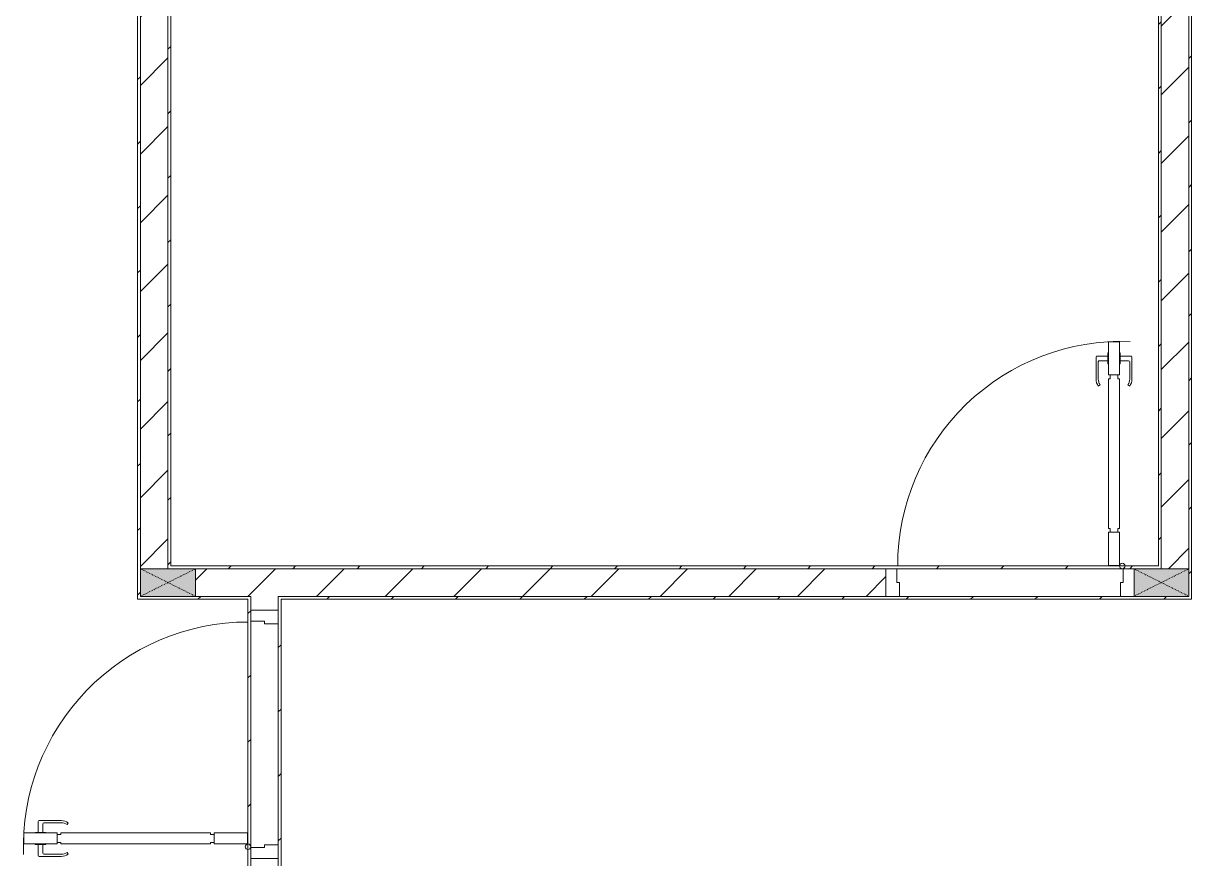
# Model space of a CAD drawing. Header units: millimetres. Extents: x 5359 to 218750, y -16347 to 109893.
# Drawn here: x 61829 to 66063, y 40287 to 43312 of the extents above; entities that cross this region are included whole.
import ezdxf

# ---------------------------------------------------------------- set-up
doc = ezdxf.new("R2010")
doc.units = ezdxf.units.MM
doc.linetypes.add('Dash', pattern=[6, 3, -3])
for name, color, linetype, lineweight in [('0-1', 7, 'Continuous', 5), ('A-DETL-GENF-1', 9, 'Continuous', 9), ('A-DOOR-1', 9, 'Continuous', 9), ('A-WALL-1', 53, 'Continuous', 18), ('A-WALL-PATT-1', 10, 'Continuous', 9), ('A-WALL-PATT-2', 9, 'Continuous', 9), ('I-WALL-1', 53, 'Continuous', 18), ('S-COLS-2', 53, 'Continuous', 18), ('S-COLS-3', 9, 'Continuous', 9), ('S-COLS-HDLN-1', 9, 'Dash', 9)]:
    doc.layers.add(name, color=color, linetype=linetype, lineweight=lineweight)
pattern_1 = [(45, (0, 0), (-116.67262, 116.67262), [])]
pattern_2 = [(45, (0, 0), (-124.4508, 124.4508), [])]

# ---------------------------------------------------------------- blocks, each defined once
blk = doc.blocks.new('DOOR_CW_01 CANH MO-PANEL KINH - DIW_01-900x2200-CỬA GỖ VÂN LAMINATE-553375-TKCS_MB ĐỊNH VỊ CỔNG-HÀNG RÀO')
at = {"layer": 'A-DETL-GENF-1'}
for p, q in [((-397, -182), (-397, -62)), ((-397, -62), (-357, -62)), ((-357, -62), (-357, -182)), ((-357, -182), (-397, -182)), ((-397, -196), (-391, -196)), ((-397, -738), (-397, -196)), ((-391, -196), (-391, -182)), ((-391, -182), (-363, -182)), ((-363, -182), (-363, -196)), ((-357, -196), (-363, -196)), ((-357, -196), (-357, -738)), ((-433.9, -711.2), (-427.3, -715.8)), ((-320.1, -711.2), (-326.7, -715.8)), ((-442, -737), (-442, -816.5)), ((-434, -799.5), (-434, -737)), ((-397, -738), (-391, -738)), ((-357, -752), (-397, -752)), ((-397, -752), (-397, -872)), ((-391, -752), (-391, -738)), ((-363, -752), (-391, -752)), ((-357, -738), (-363, -738)), ((-363, -738), (-363, -752)), ((-357, -872), (-357, -752)), ((-320, -799.5), (-320, -737)), ((-312, -737), (-312, -816.5)), ((-399, -803.5), (-430, -803.5)), ((-399, -792.2), (-399, -831.8)), ((-397, -792.2), (-399, -792.2)), ((-397, -792.2), (-397, -831.8)), ((-357, -792.2), (-357, -831.8)), ((-357, -792.2), (-355, -792.2)), ((-355, -792.2), (-355, -831.8)), ((-355, -803.5), (-324, -803.5)), ((-399, -820.5), (-438, -820.5)), ((-399, -831.8), (-397, -831.8)), ((-355, -831.8), (-357, -831.8)), ((-355, -820.5), (-316, -820.5)), ((-397, -872), (-357, -872))]:
    blk.add_line(p, q, dxfattribs=at)
blk.add_circle((-407, -60), 10, dxfattribs=at)
for centre, radius, start, end in [((-407, -60), 814, 268, 0), ((-397, -737), 45, 145, 180), ((-397, -737), 37, 145, 180), ((-357, -737), 37, 0, 35), ((-357, -737), 45, 360, 35), ((-430, -799.5), 4, 180, 270), ((-324, -799.5), 4, 270, 0), ((-438, -816.5), 4, 180, 270), ((-316, -816.5), 4, 270, 0)]:
    blk.add_arc(centre, radius, start, end, dxfattribs=at)
at = {"layer": 'A-DOOR-1'}
for p, q in [((-450, -50), (-450, 50)), ((-450, 50), (-400, 50)), ((-400, 50), (-400, 0)), ((400, 0), (400, 50)), ((400, 50), (450, 50)), ((450, 50), (450, -50)), ((-410, 0), (-410, -50)), ((-400, 0), (-410, 0)), ((410, 0), (400, 0)), ((410, -50), (410, 0)), ((-410, -50), (-450, -50)), ((-407, -50), (-382, -50)), ((450, -50), (410, -50))]:
    blk.add_line(p, q, dxfattribs=at)
blk = doc.blocks.new('G1_SOF - BO TRU - 100x200-746114-TKCS_MB ĐỊNH VỊ CỔNG-HÀNG RÀO')
at = {"layer": 'S-COLS-3'}
blk.add_hatch(color=256, dxfattribs=at).paths.add_polyline_path([(-50, -98.4), (50, -98.4), (50, 100), (-50, 100)])
at = {"layer": 'S-COLS-2'}
for p, q in [((-50, 100), (50, 100)), ((-50, -98.4), (-50, 100)), ((50, 100), (50, -98.4))]:
    blk.add_line(p, q, dxfattribs=at)
at = {"layer": 'S-COLS-HDLN-1'}
for p, q in [((50, -100), (-50, 100)), ((-50, -100), (50, 100))]:
    blk.add_line(p, q, dxfattribs=at)
blk = doc.blocks.new('G1_SOF - BO TRU - 100x200-V26-TKCS_MB ĐỊNH VỊ CỔNG-HÀNG RÀO')
at = {"layer": 'S-COLS-3'}
blk.add_hatch(color=256, dxfattribs=at).paths.add_polyline_path([(-50, -100), (50, -100), (50, 100), (-50, 100)])
at = {"layer": 'S-COLS-2'}
for p, q in [((-50, 100), (50, 100)), ((-50, -100), (-50, 100)), ((50, 100), (50, -100)), ((50, -100), (-50, -100))]:
    blk.add_line(p, q, dxfattribs=at)
at = {"layer": 'S-COLS-HDLN-1'}
for p, q in [((50, -100), (-50, 100)), ((-50, -100), (50, 100))]:
    blk.add_line(p, q, dxfattribs=at)
blk = doc.blocks.new('DOOR_CW_01 CANH MO-PANEL KINH - DIG_01-900x2200-CỬA NHÔM KÍNH-400868-TKCS_MB ĐỊNH VỊ CỔNG-HÀNG RÀO')
at = {"layer": 'A-DETL-GENF-1'}
for p, q in [((-397, 872), (-357, 872)), ((-397, 752), (-397, 872)), ((-357, 872), (-357, 752)), ((-442, 737), (-442, 816.5)), ((-399, 820.5), (-438, 820.5)), ((-399, 831.8), (-397, 831.8)), ((-399, 792.2), (-399, 831.8)), ((-397, 792.2), (-397, 831.8)), ((-357, 792.2), (-357, 831.8)), ((-355, 831.8), (-357, 831.8)), ((-355, 792.2), (-355, 831.8)), ((-355, 820.5), (-316, 820.5)), ((-312, 737), (-312, 816.5)), ((-434, 799.5), (-434, 737)), ((-399, 803.5), (-430, 803.5)), ((-397, 792.2), (-399, 792.2)), ((-357, 792.2), (-355, 792.2)), ((-355, 803.5), (-324, 803.5)), ((-320, 799.5), (-320, 737)), ((-357, 752), (-397, 752)), ((-397, 738), (-391, 738)), ((-397, 738), (-397, 196)), ((-363, 752), (-391, 752)), ((-391, 752), (-391, 738)), ((-363, 738), (-363, 752)), ((-357, 738), (-363, 738)), ((-357, 196), (-357, 738)), ((-433.9, 711.2), (-427.3, 715.8)), ((-320.1, 711.2), (-326.7, 715.8)), ((-397, 196), (-391, 196)), ((-357, 182), (-397, 182)), ((-397, 182), (-397, 62)), ((-391, 196), (-391, 182)), ((-391, 182), (-363, 182)), ((-357, 196), (-363, 196)), ((-363, 182), (-363, 196)), ((-357, 62), (-357, 182)), ((-397, 62), (-357, 62))]:
    blk.add_line(p, q, dxfattribs=at)
blk.add_circle((-407, 60), 10, dxfattribs=at)
for centre, radius, start, end in [((-407, 60), 814, 360, 92), ((-438, 816.5), 4, 90, 180), ((-316, 816.5), 4, 0, 90), ((-430, 799.5), 4, 90, 180), ((-324, 799.5), 4, 360, 90), ((-397, 737), 45, 180, 215), ((-397, 737), 37, 180, 215), ((-357, 737), 37, 325, 0), ((-357, 737), 45, 325, 0)]:
    blk.add_arc(centre, radius, start, end, dxfattribs=at)
at = {"layer": 'A-DOOR-1'}
for p, q in [((-410, 50), (-450, 50)), ((-450, 50), (-450, -50)), ((-410, 0), (-410, 50)), ((-407, 50), (-382, 50)), ((450, 50), (410, 50)), ((410, 50), (410, 0)), ((450, -50), (450, 50)), ((-400, 0), (-410, 0)), ((-400, -50), (-400, 0)), ((410, 0), (400, 0)), ((400, 0), (400, -50)), ((-450, -50), (-400, -50)), ((400, -50), (450, -50))]:
    blk.add_line(p, q, dxfattribs=at)
blk = doc.blocks.new('NCV_TKTC_TANG 1_rvt-1-TKCS_MB ĐỊNH VỊ CỔNG-HÀNG RÀO')
at = {"layer": 'A-WALL-PATT-1'}
h = blk.add_hatch(dxfattribs=at)
h.set_pattern_fill('FP_2', color=256, style=0, pattern_type=2)
h.set_pattern_definition(pattern_2)
h.paths.add_polyline_path([(62352.6, 41336.9), (62352.6, 44336.9), (62252.6, 44336.9), (62252.6, 41336.9)])
h = blk.add_hatch(dxfattribs=at)
h.set_pattern_fill('FP_2', color=256, style=0, pattern_type=2)
h.set_pattern_definition(pattern_2)
h.paths.add_polyline_path([(66052.6, 41336.9), (66052.6, 44336.9), (65952.6, 44336.9), (65952.6, 41336.9)])
h = blk.add_hatch(dxfattribs=at)
h.set_pattern_fill('FP_2', color=256, style=0, pattern_type=2)
h.set_pattern_definition(pattern_2)
h.paths.add_polyline_path([(62452.6, 41236.9), (64954.2, 41236.9), (64954.2, 41336.9), (62452.6, 41336.9), (62452.6, 41303.6)])
at = {"layer": 'A-WALL-PATT-2'}
h = blk.add_hatch(dxfattribs=at)
h.set_pattern_fill('FP_3', color=256, style=0, pattern_type=2)
h.set_pattern_definition(pattern_1)
h.paths.add_polyline_path([(62352.6, 41336.9), (62362.6, 41336.9), (62362.6, 44336.9), (62352.6, 44336.9), (62352.6, 42827.8)])
h = blk.add_hatch(dxfattribs=at)
h.set_pattern_fill('FP_3', color=256, style=0, pattern_type=2)
h.set_pattern_definition(pattern_1)
h.paths.add_polyline_path([(66062.6, 41236.9), (66062.6, 44336.9), (66052.6, 44336.9), (66052.6, 41236.9)])
h = blk.add_hatch(dxfattribs=at)
h.set_pattern_fill('FP_3', color=256, style=0, pattern_type=2)
h.set_pattern_definition(pattern_1)
h.paths.add_polyline_path([(62252.6, 41226.9), (62252.6, 44326.9), (62242.6, 44326.9), (62242.6, 41226.9)])
h = blk.add_hatch(dxfattribs=at)
h.set_pattern_fill('FP_3', color=256, style=0, pattern_type=2)
h.set_pattern_definition(pattern_1)
h.paths.add_polyline_path([(65942.6, 41336.9), (65952.6, 41336.9), (65952.6, 44326.9), (65942.6, 44326.9), (65942.6, 41346.9)])
h = blk.add_hatch(dxfattribs=at)
h.set_pattern_fill('FP_3', color=256, style=0, pattern_type=2)
h.set_pattern_definition(pattern_1)
h.paths.add_polyline_path([(65880.5, 41336.9), (65942.6, 41336.9), (65942.6, 41346.9), (62362.6, 41346.9), (62362.6, 41336.9), (65854.2, 41336.9)])
h = blk.add_hatch(dxfattribs=at)
h.set_pattern_fill('FP_3', color=256, style=0, pattern_type=2)
h.set_pattern_definition(pattern_1)
h.paths.add_polyline_path([(62252.6, 41226.9), (62642.6, 41226.9), (62642.6, 41236.9), (62252.6, 41236.9)])
h = blk.add_hatch(dxfattribs=at)
h.set_pattern_fill('FP_3', color=256, style=0, pattern_type=2)
h.set_pattern_definition(pattern_1)
h.paths.add_polyline_path([(62652.6, 40236.9), (62652.6, 41236.9), (62642.6, 41236.9), (62642.6, 40236.9)])
h = blk.add_hatch(dxfattribs=at)
h.set_pattern_fill('FP_3', color=256, style=0, pattern_type=2)
h.set_pattern_definition(pattern_1)
h.paths.add_polyline_path([(62752.6, 41226.9), (66062.6, 41226.9), (66062.6, 41236.9), (62752.6, 41236.9)])
h = blk.add_hatch(dxfattribs=at)
h.set_pattern_fill('FP_3', color=256, style=0, pattern_type=2)
h.set_pattern_definition(pattern_1)
h.paths.add_polyline_path([(62752.6, 40246.9), (62762.6, 40246.9), (62762.6, 41226.9), (62752.6, 41226.9), (62752.6, 40286.9)])
at = {"layer": 'A-WALL-1'}
for p, q in [((62252.6, 44336.9), (62252.6, 41336.9)), ((62352.6, 41336.9), (62352.6, 44336.9)), ((65952.6, 44336.9), (65952.6, 41336.9)), ((66052.6, 41336.9), (66052.6, 44336.9)), ((64954.2, 41336.9), (62452.6, 41336.9)), ((62452.6, 41236.9), (62652.6, 41236.9)), ((62752.6, 41236.9), (64954.2, 41236.9))]:
    blk.add_line(p, q, dxfattribs=at)
at = {"layer": 'I-WALL-1'}
for p, q in [((62352.6, 44336.9), (62352.6, 41336.9)), ((66052.6, 44336.9), (66052.6, 41336.9)), ((62242.6, 44326.9), (62242.6, 41226.9)), ((62252.6, 41336.9), (62252.6, 44326.9)), ((62362.6, 41346.9), (62362.6, 44326.9)), ((65942.6, 44326.9), (65942.6, 41346.9)), ((65952.6, 41336.9), (65952.6, 44326.9)), ((66062.6, 41236.9), (66062.6, 44326.9)), ((65942.6, 41346.9), (62362.6, 41346.9)), ((62452.6, 41336.9), (64954.2, 41336.9)), ((64994.2, 41336.9), (65814.2, 41336.9)), ((62242.6, 41226.9), (62252.6, 41226.9)), ((62252.6, 41226.9), (62642.6, 41226.9)), ((62642.6, 41236.9), (62452.6, 41236.9)), ((62652.6, 41236.9), (62642.6, 41236.9)), ((62642.6, 41226.9), (62642.6, 40246.9)), ((62652.6, 41186.9), (62652.6, 41236.9)), ((64954.2, 41236.9), (62752.6, 41236.9)), ((62752.6, 41236.9), (62752.6, 41226.9)), ((62752.6, 41226.9), (62752.6, 41186.9)), ((62762.6, 41226.9), (66062.6, 41226.9)), ((62762.6, 40246.9), (62762.6, 41226.9)), ((65804.2, 41236.9), (65004.2, 41236.9)), ((66062.6, 41226.9), (66062.6, 41236.9)), ((62652.6, 40326.9), (62652.6, 41146.9)), ((62752.6, 41136.9), (62752.6, 40336.9)), ((62652.6, 40236.9), (62652.6, 40286.9)), ((62752.6, 40286.9), (62752.6, 40246.9))]:
    blk.add_line(p, q, dxfattribs=at)
at = {"layer": 'A-DOOR-1'}
for name, p, rotation in [('DOOR_CW_01 CANH MO-PANEL KINH - DIW_01-900x2200-CỬA GỖ VÂN LAMINATE-553375-TKCS_MB ĐỊNH VỊ CỔNG-HÀNG RÀO', (65404.2, 41286.9), 180), ('DOOR_CW_01 CANH MO-PANEL KINH - DIG_01-900x2200-CỬA NHÔM KÍNH-400868-TKCS_MB ĐỊNH VỊ CỔNG-HÀNG RÀO', (62702.6, 40736.9), 90.0000000000011)]:
    blk.add_blockref(name, p, dxfattribs=dict(at, rotation=rotation))
at = {"layer": 'S-COLS-3', "rotation": 270.0000000000007}
for name, p in [('G1_SOF - BO TRU - 100x200-V26-TKCS_MB ĐỊNH VỊ CỔNG-HÀNG RÀO', (62352.6, 41286.9)), ('G1_SOF - BO TRU - 100x200-746114-TKCS_MB ĐỊNH VỊ CỔNG-HÀNG RÀO', (65952.6, 41286.9))]:
    blk.add_blockref(name, p, dxfattribs=at)

msp = doc.modelspace()

# ---------------------------------------------------------------- block references
at = {"layer": '0-1'}
msp.add_blockref('NCV_TKTC_TANG 1_rvt-1-TKCS_MB ĐỊNH VỊ CỔNG-HÀNG RÀO', (0, 0), dxfattribs=at)

doc.saveas('drawing.dxf')
